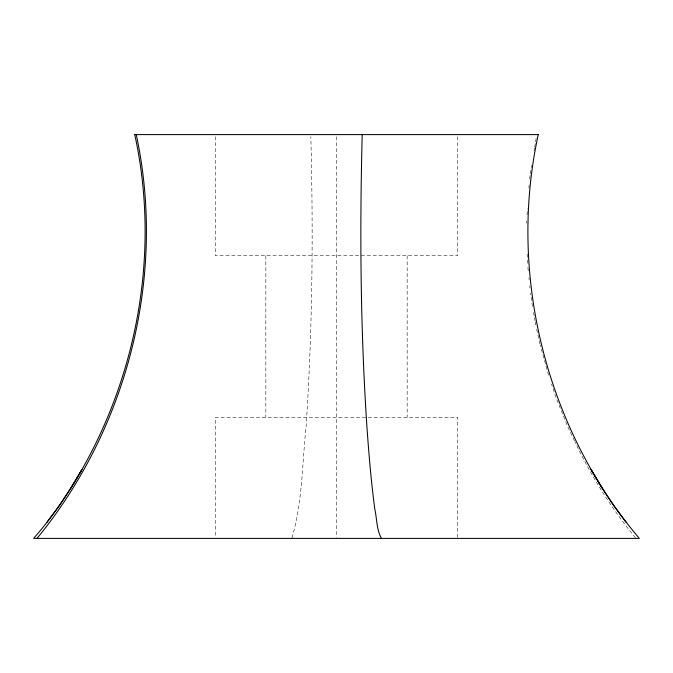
<?xml version="1.0" encoding="UTF-8"?>
<svg xmlns="http://www.w3.org/2000/svg" width="673" height="673" viewBox="0 0 673 673"><rect width="100%" height="100%" fill="white"/><g stroke="black" fill="none" stroke-linecap="round" stroke-linejoin="round"><path stroke-width="0.5" stroke-dasharray="3.37 2.52" d="M527.026 214.897L527.464 208.714M528.919 188.095L529.138 184.999M529.575 178.816L530.24 174.702M530.408 173.676L531.241 168.536M531.409 167.501L531.746 165.449M534.084 151.055L534.581 147.967M534.749 146.941L535.422 142.827M535.59 141.801L536.423 136.653M291.981 537.769C302.572 502.142 302.118 463.672 306.08 426.791C312.482 330.233 313.34 233.371 310.833 136.653M635.489 537.769C611.328 508.485 591.138 475.962 574.868 441.69M574.422 440.756L567.81 426.791L556.478 398.837L551.524 383.997M548.554 375.097L540.234 345.022M539.973 344.012L536.137 326.792M532.419 306.408L530.501 293.117M533.538 312.524L534.278 316.604M534.463 317.622L535.018 320.676M535.203 321.702L535.952 325.774M527.481 263.328L527.119 252.005M527.901 267.442L528.313 271.547M528.936 277.705L529.146 279.766M529.769 285.924L529.979 287.977M526.589 221.081L526.623 223.142M457.64 136.686L457.64 255.74L215.36 255.74L215.36 136.686M457.64 537.357L457.64 417.26L215.36 417.26L215.36 537.357M407.165 255.74L407.165 417.26M336.5 136.703L336.5 537.348M265.835 255.74L265.835 417.26"/><path stroke-width="1.01" d="M362.209 134.6C359.66 232 360.467 329.551 366.92 426.791C368.888 454.309 371.16 481.818 374.819 509.167C376.964 518.79 376.501 529.693 381.465 538.4M538.257 134.6C507.535 275.198 546.333 428.76 639.325 538.4L33.65 538.4C52.149 517.276 68.007 493.974 81.913 469.611L70.976 487.908L59.502 505.431L46.849 522.408M70.976 487.908C136.299 383.997 161.108 254.848 134.743 134.6M37.007 538.4C127.963 427.506 166.534 275.156 136.24 134.6M134.6 134.6L538.4 134.6M626.151 522.408L613.507 505.431L601.982 487.908L591.087 469.611L601.982 487.908"/></g></svg>
